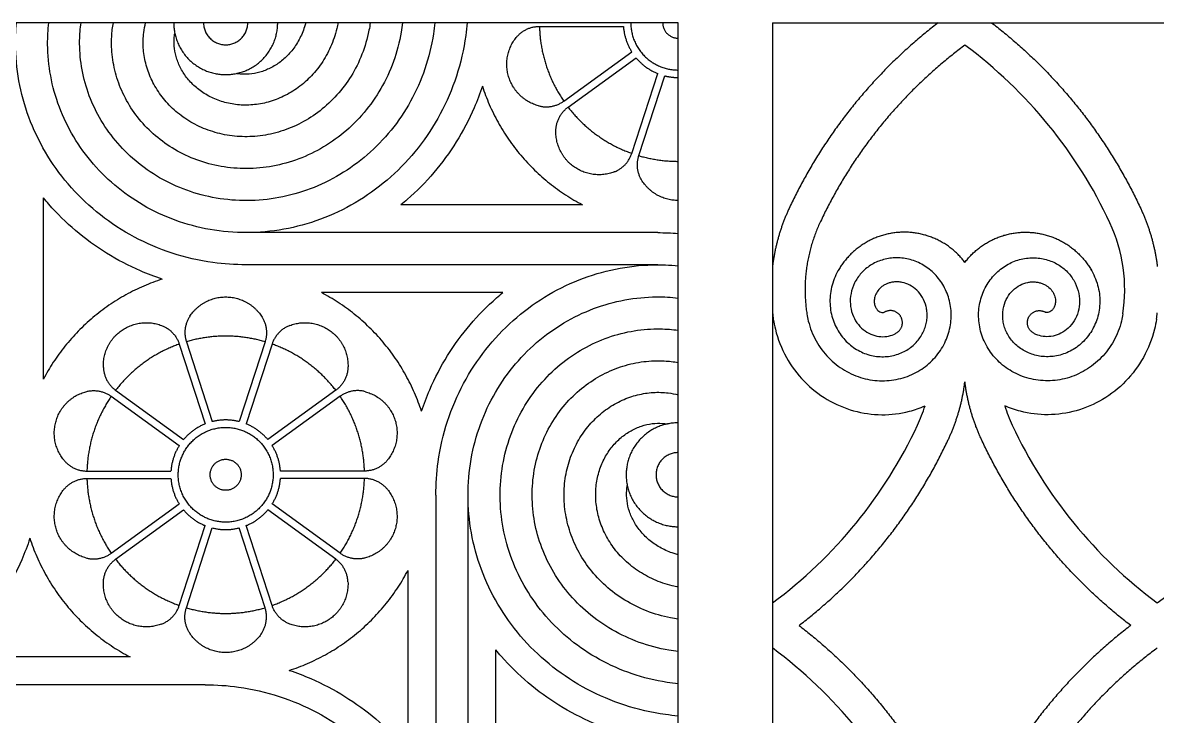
# Model space of a CAD drawing. Header units: millimetres. Extents: x -101 to 102, y -117 to 99.
# Drawn here: x -19.69 to 10.43, y -70.72 to -52.29 of the extents above; entities that cross this region are included whole.
import ezdxf

# ---------------------------------------------------------------- set-up
doc = ezdxf.new("R2010")
doc.units = ezdxf.units.MM
doc.header["$MEASUREMENT"] = 0
doc.layers.add('Layer 03', color=5, linetype='Continuous')

msp = doc.modelspace()

# ---------------------------------------------------------------- linework, layer by layer
at = {"layer": 'Layer 03'}
for p, q in [((-2.291, -52.292), (-50.332, -52.292)), ((-5.973, -52.391), (-3.744, -52.391)), ((-2.291, -100.333), (-2.291, -52.292)), ((0.212, -52.292), (51.282, -52.292)), ((0.212, -52.292), (0.212, -100.333)), ((-5.328, -54.377), (-3.524, -53.066)), ((-5.212, -54.536), (-3.408, -53.226)), ((-3.522, -55.764), (-2.833, -53.644)), ((-3.335, -55.825), (-2.646, -53.705)), ((-19.139, -61.763), (-19.139, -56.945)), ((-4.83, -57.13), (-9.648, -57.13)), ((-6.943, -59.464), (-11.761, -59.464)), ((-15.533, -60.83), (-14.844, -62.951)), ((-15.345, -60.769), (-14.656, -62.89)), ((-13.257, -60.769), (-13.946, -62.89)), ((-13.069, -60.83), (-13.758, -62.951)), ((-17.338, -62.218), (-15.534, -63.528)), ((-17.222, -62.058), (-15.418, -63.368)), ((-11.379, -62.058), (-13.183, -63.368)), ((-11.263, -62.218), (-13.067, -63.528)), ((-17.983, -64.204), (-15.754, -64.204)), ((-17.983, -64.401), (-15.754, -64.401)), ((-10.618, -64.204), (-12.848, -64.204)), ((-10.618, -64.401), (-12.848, -64.401)), ((-17.338, -66.387), (-15.534, -65.077)), ((-17.222, -66.547), (-15.418, -65.236)), ((-11.379, -66.547), (-13.183, -65.236)), ((-11.263, -66.387), (-13.067, -65.077)), ((-15.533, -67.774), (-14.844, -65.654)), ((-15.345, -67.835), (-14.656, -65.715)), ((-13.257, -67.835), (-13.946, -65.715)), ((-13.069, -67.774), (-13.758, -65.654)), ((-9.462, -66.842), (-9.462, -71.66)), ((-7.129, -73.773), (-7.129, -68.955)), ((-16.84, -69.141), (-21.658, -69.141))]:
    msp.add_line(p, q, dxfattribs=at)
for points in [[(-2.835, -57.87), (-13.758, -57.87)], [(-2.834, -58.724), (-13.757, -58.724)], [(-8.722, -64.846), (-8.722, -75.769)], [(-7.869, -75.768), (-7.869, -64.846)], [(-14.845, -69.881), (-25.768, -69.881)]]:
    msp.add_lwpolyline(points, dxfattribs=at)
for centre, radius, start, end in [((-2.093, -62.861), 12.425, 24.9889, 53.3772), ((5.363, -59.386), 4.198, 351.1753, 24.9886), ((5.274, -59.386), 5.1, 186.9641, 188.8247), ((5.363, -59.386), 5.1, 351.1753, 353.0359), ((0.256, -61.212), 4.198, 335.0114, 342.5582), ((10.381, -61.212), 4.198, 197.4418, 204.9886), ((-7.2, -57.736), 12.425, 306.6228, 335.0111), ((17.838, -57.736), 12.425, 204.9889, 233.3772), ((3.014, -57.736), 12.425, 306.6228, 335.0111), ((-7.2, -78.875), 12.425, 24.9889, 53.3772)]:
    msp.add_arc(centre, radius, start, end, dxfattribs=at)
for points, knots in [([(-13.757, -58.724), (-14.054, -58.724), (-14.724, -58.677), (-15.733, -58.444), (-16.742, -58.014), (-17.646, -57.423), (-18.421, -56.694), (-19.046, -55.854), (-19.508, -54.932), (-19.795, -53.96), (-19.895, -53.07), (-19.875, -52.516), (-19.853, -52.292)], [0.1169679, 0.1169679, 0.1169679, 0.1169679, 0.1388889, 0.1666667, 0.1944444, 0.2222222, 0.25, 0.2777778, 0.3055556, 0.3333333, 0.3611111, 0.3804006, 0.3804006, 0.3804006, 0.3804006]), ([(-7.892, -52.292), (-7.902, -52.406), (-7.956, -52.891), (-8.149, -53.724), (-8.579, -54.733), (-9.17, -55.638), (-9.899, -56.412), (-10.739, -57.038), (-11.66, -57.499), (-12.633, -57.787), (-13.624, -57.898), (-14.602, -57.835), (-15.539, -57.605), (-16.405, -57.221), (-17.177, -56.701), (-17.833, -56.064), (-18.358, -55.336), (-18.74, -54.542), (-18.971, -53.709), (-19.043, -52.951), (-19.018, -52.482), (-18.996, -52.292)], [0.1304009, 0.1304009, 0.1304009, 0.1304009, 0.1388889, 0.1666667, 0.1944444, 0.2222222, 0.25, 0.2777778, 0.3055556, 0.3333333, 0.3611111, 0.3888889, 0.4166667, 0.4444444, 0.4722222, 0.5, 0.5277778, 0.5555556, 0.5833333, 0.6111111, 0.6304007, 0.6304007, 0.6304007, 0.6304007]), ([(-8.749, -52.292), (-8.759, -52.391), (-8.811, -52.81), (-8.988, -53.53), (-9.372, -54.396), (-9.892, -55.168), (-10.528, -55.824), (-11.257, -56.349), (-12.051, -56.731), (-12.884, -56.963), (-13.728, -57.043), (-14.556, -56.975), (-15.344, -56.766), (-16.067, -56.429), (-16.707, -55.979), (-17.245, -55.435), (-17.67, -54.819), (-17.972, -54.152), (-18.147, -53.458), (-18.192, -52.832), (-18.161, -52.447), (-18.139, -52.292)], [0.3804006, 0.3804006, 0.3804006, 0.3804006, 0.3888889, 0.4166667, 0.4444444, 0.4722222, 0.5, 0.5277778, 0.5555556, 0.5833333, 0.6111111, 0.6388889, 0.6666667, 0.6944444, 0.7222222, 0.75, 0.7777778, 0.8055556, 0.8333333, 0.8611111, 0.8804007, 0.8804007, 0.8804007, 0.8804007]), ([(-9.606, -52.292), (-9.616, -52.376), (-9.667, -52.73), (-9.827, -53.335), (-10.164, -54.059), (-10.614, -54.698), (-11.158, -55.236), (-11.774, -55.661), (-12.441, -55.963), (-13.135, -56.139), (-13.832, -56.188), (-14.51, -56.114), (-15.149, -55.927), (-15.73, -55.636), (-16.237, -55.257), (-16.657, -54.806), (-16.981, -54.301), (-17.204, -53.762), (-17.324, -53.207), (-17.34, -52.713), (-17.304, -52.412), (-17.282, -52.292)], [0.6304007, 0.6304007, 0.6304007, 0.6304007, 0.6388889, 0.6666667, 0.6944444, 0.7222222, 0.75, 0.7777778, 0.8055556, 0.8333333, 0.8611111, 0.8888889, 0.9166667, 0.9444444, 0.9722222, 1, 1.0277778, 1.0555556, 1.0833333, 1.1111111, 1.1304007, 1.1304007, 1.1304007, 1.1304007]), ([(-10.463, -52.292), (-10.473, -52.36), (-10.522, -52.65), (-10.666, -53.141), (-10.957, -53.721), (-11.336, -54.228), (-11.787, -54.648), (-12.292, -54.973), (-12.831, -55.195), (-13.386, -55.315), (-13.936, -55.333), (-14.464, -55.254), (-14.955, -55.088), (-15.393, -54.844), (-15.767, -54.535), (-16.069, -54.176), (-16.293, -53.783), (-16.436, -53.371), (-16.5, -52.956), (-16.488, -52.594), (-16.447, -52.378), (-16.425, -52.292)], [0.8804007, 0.8804007, 0.8804007, 0.8804007, 0.8888889, 0.9166667, 0.9444444, 0.9722222, 1, 1.0277778, 1.0555556, 1.0833333, 1.1111111, 1.1388889, 1.1666667, 1.1944444, 1.2222222, 1.25, 1.2777778, 1.3055556, 1.3333333, 1.3611111, 1.3804008, 1.3804008, 1.3804008, 1.3804008]), ([(-11.32, -52.292), (-11.33, -52.345), (-11.377, -52.569), (-11.505, -52.946), (-11.749, -53.384), (-12.058, -53.758), (-12.416, -54.06), (-12.81, -54.284), (-13.222, -54.427), (-13.637, -54.491), (-14.04, -54.478), (-14.419, -54.394), (-14.76, -54.249), (-15.055, -54.051), (-15.297, -53.813), (-15.481, -53.547), (-15.604, -53.265), (-15.668, -52.981), (-15.674, -52.751), (-15.659, -52.62), (-15.651, -52.577)], [1.1304007, 1.1304007, 1.1304007, 1.1304007, 1.1388889, 1.1666667, 1.1944444, 1.2222222, 1.25, 1.2777778, 1.3055556, 1.3333333, 1.3611111, 1.3888889, 1.4166667, 1.4444444, 1.4722222, 1.5, 1.5277778, 1.5555556, 1.5833333, 1.5972759, 1.5972759, 1.5972759, 1.5972759]), ([(-12.177, -52.292), (-12.187, -52.33), (-12.232, -52.489), (-12.344, -52.751), (-12.542, -53.047), (-12.78, -53.289), (-13.046, -53.472), (-13.327, -53.596), (-13.612, -53.66), (-13.842, -53.666), (-13.973, -53.65), (-14.016, -53.643)], [1.3804008, 1.3804008, 1.3804008, 1.3804008, 1.3888889, 1.4166667, 1.4444444, 1.4722222, 1.5, 1.5277778, 1.5555556, 1.5833333, 1.5972759, 1.5972759, 1.5972759, 1.5972759]), ([(-7.488, -53.979), (-7.552, -54.173), (-7.746, -54.683), (-8.156, -55.468), (-8.755, -56.289), (-9.28, -56.821), (-9.591, -57.084), (-9.648, -57.13)], [2.760329, 2.760329, 2.760329, 2.760329, 3.503112, 4.750149, 5.982865, 7.201246, 7.468521, 7.468521, 7.468521, 7.468521]), ([(-15.988, -59.105), (-16.181, -59.041), (-16.692, -58.847), (-17.477, -58.436), (-18.298, -57.837), (-18.83, -57.313), (-19.093, -57.002), (-19.139, -56.945)], [2.76033, 2.76033, 2.76033, 2.76033, 3.503113, 4.75015, 5.982866, 7.201247, 7.468522, 7.468522, 7.468522, 7.468522]), ([(-8.722, -64.846), (-8.722, -64.549), (-8.676, -63.879), (-8.442, -62.87), (-8.012, -61.861), (-7.421, -60.957), (-6.692, -60.182), (-5.852, -59.557), (-4.931, -59.096), (-3.959, -58.808), (-3.069, -58.708), (-2.515, -58.728), (-2.291, -58.75)], [0.1169679, 0.1169679, 0.1169679, 0.1169679, 0.1388889, 0.1666667, 0.1944444, 0.2222222, 0.25, 0.2777778, 0.3055556, 0.3333333, 0.3611111, 0.3804006, 0.3804006, 0.3804006, 0.3804006]), ([(1.126, -60.03), (1.135, -60.094), (1.186, -60.345), (1.349, -60.759), (1.684, -61.208), (2.113, -61.546), (2.604, -61.756), (3.12, -61.828), (3.624, -61.764), (4.082, -61.576), (4.464, -61.282), (4.748, -60.909), (4.92, -60.487), (4.974, -60.047), (4.912, -59.622), (4.746, -59.239), (4.494, -58.924), (4.178, -58.693), (3.824, -58.559), (3.46, -58.523), (3.113, -58.583), (2.805, -58.727), (2.556, -58.938), (2.38, -59.198), (2.283, -59.483), (2.266, -59.77), (2.323, -60.039), (2.445, -60.272), (2.616, -60.454), (2.818, -60.577), (3.034, -60.637), (3.246, -60.635), (3.402, -60.59), (3.482, -60.548), (3.506, -60.534)], [0.11115, 0.11115, 0.11115, 0.11115, 0.125, 0.166667, 0.208333, 0.25, 0.291667, 0.333333, 0.375, 0.416667, 0.458333, 0.5, 0.541667, 0.583333, 0.625, 0.666667, 0.708333, 0.75, 0.791667, 0.833333, 0.875, 0.916667, 0.958333, 1, 1.041667, 1.083333, 1.125, 1.166667, 1.208333, 1.25, 1.291667, 1.333333, 1.375, 1.39359, 1.39359, 1.39359, 1.39359]), ([(9.512, -60.03), (9.502, -60.094), (9.452, -60.345), (9.288, -60.759), (8.954, -61.208), (8.524, -61.546), (8.033, -61.756), (7.517, -61.828), (7.013, -61.764), (6.556, -61.576), (6.173, -61.282), (5.889, -60.909), (5.717, -60.487), (5.663, -60.047), (5.725, -59.622), (5.891, -59.239), (6.144, -58.924), (6.46, -58.693), (6.813, -58.559), (7.177, -58.523), (7.524, -58.583), (7.832, -58.727), (8.081, -58.938), (8.257, -59.198), (8.355, -59.483), (8.372, -59.77), (8.314, -60.039), (8.193, -60.272), (8.022, -60.454), (7.819, -60.577), (7.603, -60.637), (7.391, -60.635), (7.236, -60.59), (7.155, -60.548), (7.132, -60.534)], [25.86995, 25.86995, 25.86995, 25.86995, 25.883801, 25.925467, 25.967134, 26.008801, 26.050467, 26.092134, 26.133801, 26.175467, 26.217134, 26.258801, 26.300467, 26.342134, 26.383801, 26.425467, 26.467134, 26.508801, 26.550467, 26.592134, 26.633801, 26.675467, 26.717134, 26.758801, 26.800467, 26.842134, 26.883801, 26.925467, 26.967134, 27.008801, 27.050467, 27.092134, 27.133801, 27.152391, 27.152391, 27.152391, 27.152391]), ([(1.979, -58.838), (1.939, -58.903), (1.869, -59.043), (1.79, -59.26), (1.745, -59.484), (1.733, -59.707), (1.75, -59.927), (1.798, -60.138), (1.873, -60.337), (1.974, -60.521), (2.097, -60.686), (2.285, -60.875), (2.558, -61.054), (2.923, -61.167), (3.289, -61.174), (3.629, -61.083), (3.918, -60.909), (4.102, -60.71), (4.208, -60.531), (4.266, -60.391), (4.303, -60.249), (4.319, -60.107), (4.315, -59.967), (4.284, -59.79), (4.205, -59.59), (4.052, -59.394), (3.864, -59.256), (3.689, -59.194), (3.551, -59.176), (3.451, -59.177), (3.357, -59.191), (3.269, -59.218), (3.189, -59.255), (3.097, -59.316), (3.005, -59.407), (2.936, -59.534), (2.909, -59.66), (2.917, -59.774), (2.952, -59.867), (3.002, -59.934), (3.057, -59.975), (3.102, -59.992), (3.132, -59.996), (3.152, -59.995), (3.164, -59.992), (3.176, -59.987)], [0, 0, 0, 0, 0.180595, 0.36632, 0.542513, 0.716755, 0.890146, 1.059375, 1.225711, 1.389332, 1.550388, 1.708157, 2.015484, 2.311372, 2.595812, 2.868796, 3.13032, 3.380379, 3.500961, 3.618964, 3.733805, 3.84607, 3.955185, 4.061688, 4.265809, 4.458424, 4.63954, 4.809162, 4.889786, 4.967278, 5.042164, 5.113871, 5.182991, 5.248922, 5.372409, 5.484305, 5.58458, 5.673196, 5.750106, 5.815254, 5.868572, 5.909956, 5.925989, 5.939391, 5.956282, 5.956282, 5.956282, 5.956282]), ([(8.658, -58.838), (8.698, -58.903), (8.768, -59.043), (8.847, -59.26), (8.893, -59.484), (8.905, -59.707), (8.887, -59.927), (8.84, -60.138), (8.764, -60.337), (8.663, -60.521), (8.54, -60.686), (8.352, -60.875), (8.079, -61.054), (7.715, -61.167), (7.348, -61.174), (7.008, -61.083), (6.72, -60.909), (6.535, -60.71), (6.429, -60.531), (6.371, -60.391), (6.335, -60.249), (6.319, -60.107), (6.323, -59.967), (6.353, -59.79), (6.433, -59.59), (6.585, -59.394), (6.774, -59.256), (6.948, -59.194), (7.087, -59.176), (7.186, -59.177), (7.28, -59.191), (7.368, -59.218), (7.448, -59.255), (7.541, -59.316), (7.632, -59.407), (7.701, -59.534), (7.728, -59.66), (7.72, -59.774), (7.685, -59.867), (7.635, -59.934), (7.58, -59.975), (7.535, -59.992), (7.505, -59.996), (7.486, -59.995), (7.473, -59.992), (7.462, -59.987)], [0, 0, 0, 0, 0.180595, 0.36632, 0.542513, 0.716755, 0.890146, 1.059375, 1.225711, 1.389332, 1.550388, 1.708157, 2.015484, 2.311372, 2.595812, 2.868796, 3.13032, 3.380379, 3.500961, 3.618964, 3.733805, 3.84607, 3.955185, 4.061688, 4.265809, 4.458424, 4.63954, 4.809162, 4.889786, 4.967278, 5.042164, 5.113871, 5.182991, 5.248922, 5.372409, 5.484305, 5.58458, 5.673196, 5.750106, 5.815254, 5.868572, 5.909956, 5.925989, 5.939391, 5.956282, 5.956282, 5.956282, 5.956282]), ([(-9.104, -62.615), (-9.039, -62.422), (-8.845, -61.911), (-8.435, -61.126), (-7.836, -60.305), (-7.311, -59.773), (-7, -59.51), (-6.943, -59.464)], [2.760329, 2.760329, 2.760329, 2.760329, 3.503112, 4.750149, 5.982865, 7.201246, 7.468521, 7.468521, 7.468521, 7.468521]), ([(-2.291, -70.711), (-2.404, -70.701), (-2.889, -70.647), (-3.723, -70.454), (-4.732, -70.024), (-5.636, -69.433), (-6.411, -68.704), (-7.036, -67.864), (-7.497, -66.943), (-7.785, -65.971), (-7.896, -64.979), (-7.833, -64.001), (-7.603, -63.065), (-7.22, -62.198), (-6.699, -61.427), (-6.063, -60.77), (-5.335, -60.245), (-4.541, -59.863), (-3.708, -59.632), (-2.95, -59.56), (-2.48, -59.585), (-2.291, -59.607)], [0.1304009, 0.1304009, 0.1304009, 0.1304009, 0.1388889, 0.1666667, 0.1944444, 0.2222222, 0.25, 0.2777778, 0.3055556, 0.3333333, 0.3611111, 0.3888889, 0.4166667, 0.4444444, 0.4722222, 0.5, 0.5277778, 0.5555556, 0.5833333, 0.6111111, 0.6304007, 0.6304007, 0.6304007, 0.6304007]), ([(0.234, -60.168), (0.248, -60.258), (0.319, -60.61), (0.548, -61.196), (1.024, -61.839), (1.641, -62.327), (2.353, -62.633), (3.106, -62.74), (3.753, -62.66), (4.127, -62.53), (4.261, -62.47)], [13.405111, 13.405111, 13.405111, 13.405111, 13.617468, 14.249224, 14.869986, 15.481048, 16.082011, 16.673001, 17.253995, 17.600011, 17.600011, 17.600011, 17.600011]), ([(10.403, -60.168), (10.389, -60.258), (10.319, -60.61), (10.089, -61.196), (9.613, -61.839), (8.996, -62.327), (8.285, -62.633), (7.531, -62.74), (6.884, -62.66), (6.511, -62.53), (6.376, -62.47)], [13.405111, 13.405111, 13.405111, 13.405111, 13.617468, 14.249224, 14.869986, 15.481048, 16.082011, 16.673001, 17.253995, 17.600011, 17.600011, 17.600011, 17.600011]), ([(-2.291, -69.854), (-2.389, -69.844), (-2.809, -69.792), (-3.528, -69.615), (-4.395, -69.231), (-5.166, -68.711), (-5.823, -68.075), (-6.348, -67.347), (-6.729, -66.552), (-6.961, -65.719), (-7.041, -64.875), (-6.973, -64.047), (-6.764, -63.259), (-6.427, -62.536), (-5.977, -61.896), (-5.434, -61.358), (-4.817, -60.933), (-4.15, -60.631), (-3.457, -60.456), (-2.83, -60.412), (-2.446, -60.442), (-2.291, -60.464)], [0.3804006, 0.3804006, 0.3804006, 0.3804006, 0.3888889, 0.4166667, 0.4444444, 0.4722222, 0.5, 0.5277778, 0.5555556, 0.5833333, 0.6111111, 0.6388889, 0.6666667, 0.6944444, 0.7222222, 0.75, 0.7777778, 0.8055556, 0.8333333, 0.8611111, 0.8804007, 0.8804007, 0.8804007, 0.8804007]), ([(-2.291, -68.997), (-2.374, -68.987), (-2.728, -68.937), (-3.334, -68.776), (-4.057, -68.439), (-4.696, -67.989), (-5.235, -67.445), (-5.659, -66.829), (-5.962, -66.162), (-6.137, -65.468), (-6.186, -64.771), (-6.113, -64.093), (-5.925, -63.454), (-5.635, -62.873), (-5.255, -62.366), (-4.804, -61.946), (-4.299, -61.622), (-3.76, -61.399), (-3.206, -61.28), (-2.711, -61.263), (-2.411, -61.299), (-2.291, -61.321)], [0.6304007, 0.6304007, 0.6304007, 0.6304007, 0.6388889, 0.6666667, 0.6944444, 0.7222222, 0.75, 0.7777778, 0.8055556, 0.8333333, 0.8611111, 0.8888889, 0.9166667, 0.9444444, 0.9722222, 1, 1.0277778, 1.0555556, 1.0833333, 1.1111111, 1.1304007, 1.1304007, 1.1304007, 1.1304007]), ([(-2.291, -68.14), (-2.359, -68.13), (-2.648, -68.081), (-3.139, -67.937), (-3.72, -67.646), (-4.227, -67.267), (-4.647, -66.816), (-4.971, -66.311), (-5.194, -65.772), (-5.313, -65.217), (-5.331, -64.667), (-5.253, -64.139), (-5.086, -63.648), (-4.842, -63.21), (-4.533, -62.836), (-4.175, -62.534), (-3.782, -62.31), (-3.37, -62.167), (-2.955, -62.103), (-2.592, -62.115), (-2.376, -62.156), (-2.291, -62.178)], [0.8804007, 0.8804007, 0.8804007, 0.8804007, 0.8888889, 0.9166667, 0.9444444, 0.9722222, 1, 1.0277778, 1.0555556, 1.0833333, 1.1111111, 1.1388889, 1.1666667, 1.1944444, 1.2222222, 1.25, 1.2777778, 1.3055556, 1.3333333, 1.3611111, 1.3804008, 1.3804008, 1.3804008, 1.3804008]), ([(-2.291, -67.283), (-2.344, -67.274), (-2.568, -67.226), (-2.945, -67.098), (-3.383, -66.854), (-3.757, -66.545), (-4.059, -66.187), (-4.283, -65.793), (-4.426, -65.381), (-4.489, -64.966), (-4.476, -64.563), (-4.393, -64.185), (-4.247, -63.843), (-4.05, -63.548), (-3.812, -63.306), (-3.545, -63.122), (-3.264, -62.999), (-2.979, -62.935), (-2.749, -62.929), (-2.619, -62.944), (-2.576, -62.952)], [1.1304007, 1.1304007, 1.1304007, 1.1304007, 1.1388889, 1.1666667, 1.1944444, 1.2222222, 1.25, 1.2777778, 1.3055556, 1.3333333, 1.3611111, 1.3888889, 1.4166667, 1.4444444, 1.4722222, 1.5, 1.5277778, 1.5555556, 1.5833333, 1.5972759, 1.5972759, 1.5972759, 1.5972759]), ([(-2.291, -66.426), (-2.328, -66.417), (-2.487, -66.371), (-2.75, -66.259), (-3.045, -66.061), (-3.287, -65.823), (-3.471, -65.557), (-3.594, -65.276), (-3.658, -64.991), (-3.664, -64.761), (-3.648, -64.63), (-3.641, -64.588)], [1.3804008, 1.3804008, 1.3804008, 1.3804008, 1.3888889, 1.4166667, 1.4444444, 1.4722222, 1.5, 1.5277778, 1.5555556, 1.5833333, 1.5972759, 1.5972759, 1.5972759, 1.5972759]), ([(-19.498, -65.99), (-19.562, -66.183), (-19.756, -66.693), (-20.167, -67.478), (-20.766, -68.3), (-21.29, -68.831), (-21.601, -69.094), (-21.658, -69.141)], [2.760329, 2.760329, 2.760329, 2.760329, 3.503112, 4.750149, 5.982865, 7.201246, 7.468521, 7.468521, 7.468521, 7.468521]), ([(-3.978, -71.115), (-4.171, -71.051), (-4.681, -70.857), (-5.466, -70.447), (-6.288, -69.848), (-6.82, -69.323), (-7.082, -69.012), (-7.129, -68.955)], [2.76033, 2.76033, 2.76033, 2.76033, 3.503113, 4.75015, 5.982866, 7.201247, 7.468522, 7.468522, 7.468522, 7.468522]), ([(-12.613, -69.499), (-12.42, -69.564), (-11.91, -69.758), (-11.125, -70.168), (-10.304, -70.767), (-9.772, -71.292), (-9.509, -71.603), (-9.462, -71.66)], [2.760329, 2.760329, 2.760329, 2.760329, 3.503112, 4.750149, 5.982865, 7.201246, 7.468521, 7.468521, 7.468521, 7.468521]), ([(-14.845, -69.881), (-14.548, -69.881), (-13.877, -69.927), (-12.868, -70.161), (-11.859, -70.591), (-10.955, -71.182), (-10.18, -71.911), (-9.555, -72.751), (-9.094, -73.672), (-8.806, -74.644), (-8.695, -75.635), (-8.758, -76.614), (-8.988, -77.55), (-9.372, -78.417), (-9.892, -79.188), (-10.528, -79.845), (-11.257, -80.37), (-12.051, -80.751), (-12.884, -80.983), (-13.728, -81.063), (-14.556, -80.995), (-15.344, -80.786), (-16.067, -80.449), (-16.707, -79.999), (-17.245, -79.456), (-17.67, -78.839), (-17.972, -78.172), (-18.147, -77.479), (-18.197, -76.781), (-18.123, -76.103), (-17.935, -75.464), (-17.645, -74.883), (-17.266, -74.376), (-16.814, -73.956), (-16.31, -73.632), (-15.77, -73.409), (-15.216, -73.29), (-14.666, -73.272), (-14.137, -73.35), (-13.647, -73.517), (-13.209, -73.761), (-12.834, -74.07), (-12.533, -74.428), (-12.309, -74.821), (-12.165, -75.233), (-12.102, -75.648), (-12.115, -76.052), (-12.199, -76.43), (-12.344, -76.772), (-12.542, -77.067), (-12.78, -77.309), (-13.046, -77.493), (-13.327, -77.616), (-13.612, -77.68), (-13.842, -77.686), (-13.973, -77.671), (-14.016, -77.663)], [0.116968, 0.116968, 0.116968, 0.116968, 0.138889, 0.166667, 0.194444, 0.222222, 0.25, 0.277778, 0.305556, 0.333333, 0.361111, 0.388889, 0.416667, 0.444444, 0.472222, 0.5, 0.527778, 0.555556, 0.583333, 0.611111, 0.638889, 0.666667, 0.694444, 0.722222, 0.75, 0.777778, 0.805556, 0.833333, 0.861111, 0.888889, 0.916667, 0.944444, 0.972222, 1, 1.027778, 1.055556, 1.083333, 1.111111, 1.138889, 1.166667, 1.194444, 1.222222, 1.25, 1.277778, 1.305556, 1.333333, 1.361111, 1.388889, 1.416667, 1.444444, 1.472222, 1.5, 1.527778, 1.555556, 1.583333, 1.597276, 1.597276, 1.597276, 1.597276])]:
    msp.add_open_spline(points, degree=3, knots=knots, dxfattribs=at)
for points, weights, knots in [([(-15.681, -52.292), (-15.681, -53.673), (-14.301, -53.673), (-12.92, -53.673), (-12.92, -52.292)], [1, 0.707106781187, 1, 0.707106781187, 1], [5.592852, 5.592852, 5.592852, 8.229808, 8.229808, 10.866764, 10.866764, 10.866764]), ([(-14.889, -52.292), (-14.889, -52.88), (-14.301, -52.88), (-13.713, -52.88), (-13.713, -52.292)], [1, 0.707106781187, 1, 0.707106781187, 1], [2.087158, 2.087158, 2.087158, 3.210657, 3.210657, 4.334157, 4.334157, 4.334157]), ([(-5.999, -54.5), (-6.593, -54.337), (-6.783, -53.752), (-6.974, -53.166), (-6.589, -52.686)], [1, 0.87998519023, 1, 0.87998519023, 1], [0.568214, 0.568214, 0.568214, 1.941046, 1.941046, 3.313877, 3.313877, 3.313877]), ([(-3.993, -56.258), (-4.569, -56.476), (-5.067, -56.114), (-5.565, -55.752), (-5.536, -55.137)], [1, 0.87998519023, 1, 0.87998519023, 1], [0.568214, 0.568214, 0.568214, 1.941046, 1.941046, 3.313877, 3.313877, 3.313877]), ([(5.319, -58.66), (4.665, -57.793), (3.581, -57.862), (2.497, -57.931), (1.958, -58.874)], [1, 0.880475126004, 1, 0.880475126004, 1], [1.841527, 1.841527, 1.841527, 3.401903, 3.401903, 4.962279, 4.962279, 4.962279]), ([(5.319, -58.66), (5.973, -57.793), (7.056, -57.862), (8.14, -57.931), (8.679, -58.874)], [1, 0.880475126003, 1, 0.880475126003, 1], [1.841527, 1.841527, 1.841527, 3.401903, 3.401903, 4.962279, 4.962279, 4.962279]), ([(-15.254, -60.093), (-14.916, -59.578), (-14.301, -59.578), (-13.685, -59.578), (-13.347, -60.093)], [1, 0.87998519023, 1, 0.87998519023, 1], [0.568214, 0.568214, 0.568214, 1.941046, 1.941046, 3.313877, 3.313877, 3.313877]), ([(3.506, -60.534), (3.779, -60.369), (3.614, -60.095), (3.449, -59.822), (3.176, -59.987)], [1, 0.707106781187, 1, 0.707106781187, 1], [0, 0, 0, 0.392676, 0.392676, 0.785352, 0.785352, 0.785352]), ([(7.132, -60.534), (6.858, -60.369), (7.024, -60.095), (7.189, -59.822), (7.462, -59.987)], [1, 0.707106781187, 1, 0.707106781187, 1], [0, 0, 0, 0.392676, 0.392676, 0.785352, 0.785352, 0.785352]), ([(-17.546, -61.457), (-17.576, -60.842), (-17.078, -60.48), (-16.58, -60.119), (-16.004, -60.336)], [1, 0.87998519023, 1, 0.87998519023, 1], [0.568214, 0.568214, 0.568214, 1.941046, 1.941046, 3.313877, 3.313877, 3.313877]), ([(-12.598, -60.336), (-12.022, -60.119), (-11.524, -60.48), (-11.026, -60.842), (-11.055, -61.457)], [1, 0.87998519023, 1, 0.87998519023, 1], [0.568214, 0.568214, 0.568214, 1.941046, 1.941046, 3.313877, 3.313877, 3.313877]), ([(-18.599, -63.908), (-18.984, -63.428), (-18.794, -62.842), (-18.603, -62.257), (-18.01, -62.095)], [1, 0.87998519023, 1, 0.87998519023, 1], [0.568214, 0.568214, 0.568214, 1.941046, 1.941046, 3.313877, 3.313877, 3.313877]), ([(-10.592, -62.095), (-9.998, -62.257), (-9.808, -62.842), (-9.618, -63.428), (-10.003, -63.908)], [1, 0.87998519023, 1, 0.87998519023, 1], [0.568214, 0.568214, 0.568214, 1.941046, 1.941046, 3.313877, 3.313877, 3.313877]), ([(-2.291, -62.922), (-3.671, -62.922), (-3.671, -64.302), (-3.671, -65.683), (-2.291, -65.683)], [1, 0.707106781187, 1, 0.707106781187, 1], [2.955896, 2.955896, 2.955896, 5.592852, 5.592852, 8.229808, 8.229808, 8.229808]), ([(-13.18, -64.876), (-12.606, -63.756), (-13.727, -63.182), (-14.847, -62.608), (-15.421, -63.728), (-15.995, -64.849), (-14.875, -65.423), (-13.754, -65.997), (-13.18, -64.876)], [1, 0.707106781187, 1, 0.707106781187, 1, 0.707106781187, 1, 0.707106781187, 1], [0, 0, 0, 2.405073, 2.405073, 4.810147, 4.810147, 7.21522, 7.21522, 9.620293, 9.620293, 9.620293]), ([(-2.291, -63.714), (-2.879, -63.714), (-2.879, -64.302), (-2.879, -64.89), (-2.291, -64.89)], [1, 0.707106781187, 1, 0.707106781187, 1], [0.963659, 0.963659, 0.963659, 2.087158, 2.087158, 3.210657, 3.210657, 3.210657]), ([(-13.962, -64.537), (-13.727, -64.199), (-14.066, -63.964), (-14.404, -63.729), (-14.639, -64.067), (-14.874, -64.406), (-14.536, -64.641), (-14.197, -64.876), (-13.962, -64.537)], [1, 0.707106781187, 1, 0.707106781187, 1, 0.707106781187, 1, 0.707106781187, 1], [0, 0, 0, 0.787296, 0.787296, 1.574592, 1.574592, 2.361888, 2.361888, 3.149184, 3.149184, 3.149184]), ([(-18.01, -66.51), (-18.603, -66.348), (-18.794, -65.762), (-18.984, -65.177), (-18.599, -64.696)], [1, 0.87998519023, 1, 0.87998519023, 1], [0.568214, 0.568214, 0.568214, 1.941046, 1.941046, 3.313877, 3.313877, 3.313877]), ([(-10.003, -64.696), (-9.618, -65.177), (-9.808, -65.762), (-9.998, -66.348), (-10.592, -66.51)], [1, 0.87998519023, 1, 0.87998519023, 1], [0.568214, 0.568214, 0.568214, 1.941046, 1.941046, 3.313877, 3.313877, 3.313877]), ([(-16.004, -68.268), (-16.58, -68.486), (-17.078, -68.124), (-17.576, -67.762), (-17.546, -67.147)], [1, 0.87998519023, 1, 0.87998519023, 1], [0.568214, 0.568214, 0.568214, 1.941046, 1.941046, 3.313877, 3.313877, 3.313877]), ([(-11.055, -67.147), (-11.026, -67.762), (-11.524, -68.124), (-12.022, -68.486), (-12.598, -68.268)], [1, 0.87998519023, 1, 0.87998519023, 1], [0.568214, 0.568214, 0.568214, 1.941046, 1.941046, 3.313877, 3.313877, 3.313877]), ([(-13.347, -68.512), (-13.685, -69.026), (-14.301, -69.026), (-14.916, -69.026), (-15.254, -68.512)], [1, 0.87998519023, 1, 0.87998519023, 1], [0.568214, 0.568214, 0.568214, 1.941046, 1.941046, 3.313877, 3.313877, 3.313877])]:
    msp.add_rational_spline(points, weights, degree=2, knots=knots, dxfattribs=at)
for points, weights in [([(-6.589, -52.686), (-6.352, -52.391), (-5.973, -52.391)], [1, 0.901526296186, 1]), ([(-5.973, -52.391), (-5.944, -53.479), (-5.328, -54.377)], [1, 0.958992794539, 1]), ([(-3.744, -52.391), (-3.719, -52.756), (-3.524, -53.066)], [1, 0.969808142559, 1]), ([(-3.55, -52.292), (-3.55, -53.551), (-2.291, -53.551)], [1, 0.707106781187, 1]), ([(-2.703, -52.292), (-2.703, -52.704), (-2.291, -52.704)], [1, 0.707106781186, 1]), ([(4.613, -52.292), (2.028, -54.277), (0.651, -57.232)], [0.998103778239, 0.970449936113, 1]), ([(6.024, -52.292), (8.609, -54.277), (9.986, -57.232)], [0.998103778239, 0.970449936113, 1]), ([(5.319, -52.889), (2.796, -54.764), (1.469, -57.613)], [1, 0.969470677396, 1]), ([(-3.408, -53.226), (-3.173, -53.507), (-2.833, -53.644)], [1, 0.969808142559, 1]), ([(-2.646, -53.705), (-2.471, -53.749), (-2.291, -53.749)], [1, 0.992423332696, 1]), ([(-7.488, -53.979), (-6.8, -56.096), (-4.83, -57.13)], [1, 0.926136553825, 1]), ([(-5.999, -54.5), (-5.634, -54.599), (-5.328, -54.377)], [1, 0.901526296186, 1]), ([(-5.536, -55.137), (-5.518, -54.759), (-5.212, -54.536)], [1, 0.901526296186, 1]), ([(-5.212, -54.536), (-4.548, -55.4), (-3.522, -55.764)], [1, 0.958992794538, 1]), ([(-3.993, -56.258), (-3.639, -56.124), (-3.522, -55.764)], [1, 0.901526296186, 1]), ([(-3.244, -56.502), (-3.452, -56.185), (-3.335, -55.825)], [1, 0.901526296186, 1]), ([(-3.335, -55.825), (-2.824, -55.976), (-2.291, -55.976)], [1, 0.989695103185, 1]), ([(-2.291, -57.016), (-2.906, -57.016), (-3.244, -56.502)], [1, 0.87998519023, 1]), ([(0.651, -57.232), (0.31, -57.965), (0.212, -58.768)], [1, 0.976971502449, 0.978482912345]), ([(9.986, -57.232), (10.328, -57.965), (10.426, -58.768)], [1, 0.976971502449, 0.978482912345]), ([(1.469, -57.613), (0.93, -58.769), (1.126, -60.03)], [1, 0.956780634448, 1]), ([(-15.988, -59.105), (-18.105, -59.792), (-19.139, -61.763)], [1, 0.926136553826, 1]), ([(-9.104, -62.615), (-9.791, -60.498), (-11.761, -59.464)], [1, 0.926136553825, 1]), ([(-15.254, -60.093), (-15.462, -60.409), (-15.345, -60.769)], [1, 0.901526296186, 1]), ([(-13.347, -60.093), (-13.14, -60.409), (-13.257, -60.769)], [1, 0.901526296186, 1]), ([(-16.004, -60.336), (-15.65, -60.47), (-15.533, -60.83)], [1, 0.901526296186, 1]), ([(-12.598, -60.336), (-12.952, -60.47), (-13.069, -60.83)], [1, 0.901526296186, 1]), ([(-15.533, -60.83), (-16.559, -61.194), (-17.222, -62.058)], [1, 0.958992794538, 1]), ([(-13.257, -60.769), (-14.301, -60.461), (-15.345, -60.769)], [1, 0.958992794538, 1]), ([(-11.379, -62.058), (-12.043, -61.194), (-13.069, -60.83)], [1, 0.958992794538, 1]), ([(-17.546, -61.457), (-17.528, -61.835), (-17.222, -62.058)], [1, 0.901526296186, 1]), ([(-11.055, -61.457), (-11.073, -61.835), (-11.379, -62.058)], [1, 0.901526296186, 1]), ([(4.879, -63.366), (5.221, -62.633), (5.319, -61.83)], [1, 0.976971502449, 0.978482912345]), ([(5.758, -63.366), (5.417, -62.633), (5.319, -61.83)], [1, 0.976971502449, 0.978482912345]), ([(-18.01, -62.095), (-17.644, -61.995), (-17.338, -62.218)], [1, 0.901526296186, 1]), ([(-17.338, -62.218), (-17.954, -63.115), (-17.983, -64.204)], [1, 0.958992794539, 1]), ([(-10.592, -62.095), (-10.957, -61.995), (-11.263, -62.218)], [1, 0.901526296186, 1]), ([(-10.618, -64.204), (-10.647, -63.115), (-11.263, -62.218)], [1, 0.958992794538, 1]), ([(-13.946, -62.89), (-14.301, -62.801), (-14.656, -62.89)], [1, 0.969808142559, 1]), ([(-14.844, -62.951), (-15.184, -63.087), (-15.418, -63.368)], [1, 0.969808142559, 1]), ([(-13.183, -63.368), (-13.418, -63.087), (-13.758, -62.951)], [1, 0.969808142559, 1]), ([(-15.534, -63.528), (-15.729, -63.838), (-15.754, -64.204)], [1, 0.969808142559, 1]), ([(-12.848, -64.204), (-12.872, -63.838), (-13.067, -63.528)], [1, 0.969808142559, 1]), ([(0.917, -68.306), (3.502, -66.32), (4.879, -63.366)], [0.998103778239, 0.970449936113, 1]), ([(9.72, -68.306), (7.135, -66.32), (5.758, -63.366)], [0.998103778239, 0.970449936113, 1]), ([(-18.599, -63.908), (-18.362, -64.204), (-17.983, -64.204)], [1, 0.901526296186, 1]), ([(-10.003, -63.908), (-10.24, -64.204), (-10.618, -64.204)], [1, 0.901526296186, 1]), ([(-18.599, -64.696), (-18.362, -64.401), (-17.983, -64.401)], [1, 0.901526296186, 1]), ([(-17.983, -64.401), (-17.954, -65.489), (-17.338, -66.387)], [1, 0.958992794539, 1]), ([(-15.754, -64.401), (-15.729, -64.766), (-15.534, -65.077)], [1, 0.969808142559, 1]), ([(-13.067, -65.077), (-12.872, -64.766), (-12.848, -64.401)], [1, 0.969808142559, 1]), ([(-11.263, -66.387), (-10.647, -65.489), (-10.618, -64.401)], [1, 0.958992794538, 1]), ([(-10.003, -64.696), (-10.24, -64.401), (-10.618, -64.401)], [1, 0.901526296186, 1]), ([(-15.418, -65.236), (-15.184, -65.517), (-14.844, -65.654)], [1, 0.969808142559, 1]), ([(-13.758, -65.654), (-13.418, -65.517), (-13.183, -65.236)], [1, 0.969808142559, 1]), ([(-14.656, -65.715), (-14.301, -65.804), (-13.946, -65.715)], [1, 0.969808142559, 1]), ([(-19.498, -65.99), (-18.811, -68.106), (-16.84, -69.141)], [1, 0.926136553825, 1]), ([(-18.01, -66.51), (-17.644, -66.61), (-17.338, -66.387)], [1, 0.901526296186, 1]), ([(-17.546, -67.147), (-17.528, -66.769), (-17.222, -66.547)], [1, 0.901526296186, 1]), ([(-17.222, -66.547), (-16.559, -67.41), (-15.533, -67.774)], [1, 0.958992794538, 1]), ([(-13.069, -67.774), (-12.043, -67.41), (-11.379, -66.547)], [1, 0.958992794538, 1]), ([(-11.055, -67.147), (-11.073, -66.769), (-11.379, -66.547)], [1, 0.901526296186, 1]), ([(-10.592, -66.51), (-10.957, -66.61), (-11.263, -66.387)], [1, 0.901526296186, 1]), ([(-12.613, -69.499), (-10.497, -68.812), (-9.462, -66.842)], [1, 0.926136553825, 1]), ([(-16.004, -68.268), (-15.65, -68.134), (-15.533, -67.774)], [1, 0.901526296186, 1]), ([(-15.254, -68.512), (-15.462, -68.195), (-15.345, -67.835)], [1, 0.901526296186, 1]), ([(-15.345, -67.835), (-14.301, -68.144), (-13.257, -67.835)], [1, 0.958992794539, 1]), ([(-13.347, -68.512), (-13.14, -68.195), (-13.257, -67.835)], [1, 0.901526296186, 1]), ([(-12.598, -68.268), (-12.952, -68.134), (-13.069, -67.774)], [1, 0.901526296186, 1]), ([(0.917, -68.306), (3.502, -70.291), (4.879, -73.245)], [0.998103778239, 0.970449936113, 1]), ([(9.72, -68.306), (7.135, -70.291), (5.758, -73.245)], [0.998103778239, 0.970449936113, 1]), ([(10.426, -68.903), (7.903, -70.778), (6.576, -73.626)], [1, 0.969470677396, 1])]:
    msp.add_rational_spline(points, weights, degree=2, dxfattribs=at)
msp.add_open_spline([(-2.835, -57.87), (-2.652, -57.87), (-2.471, -57.878), (-2.291, -57.894)], degree=3, dxfattribs=at)

doc.saveas('drawing.dxf')
